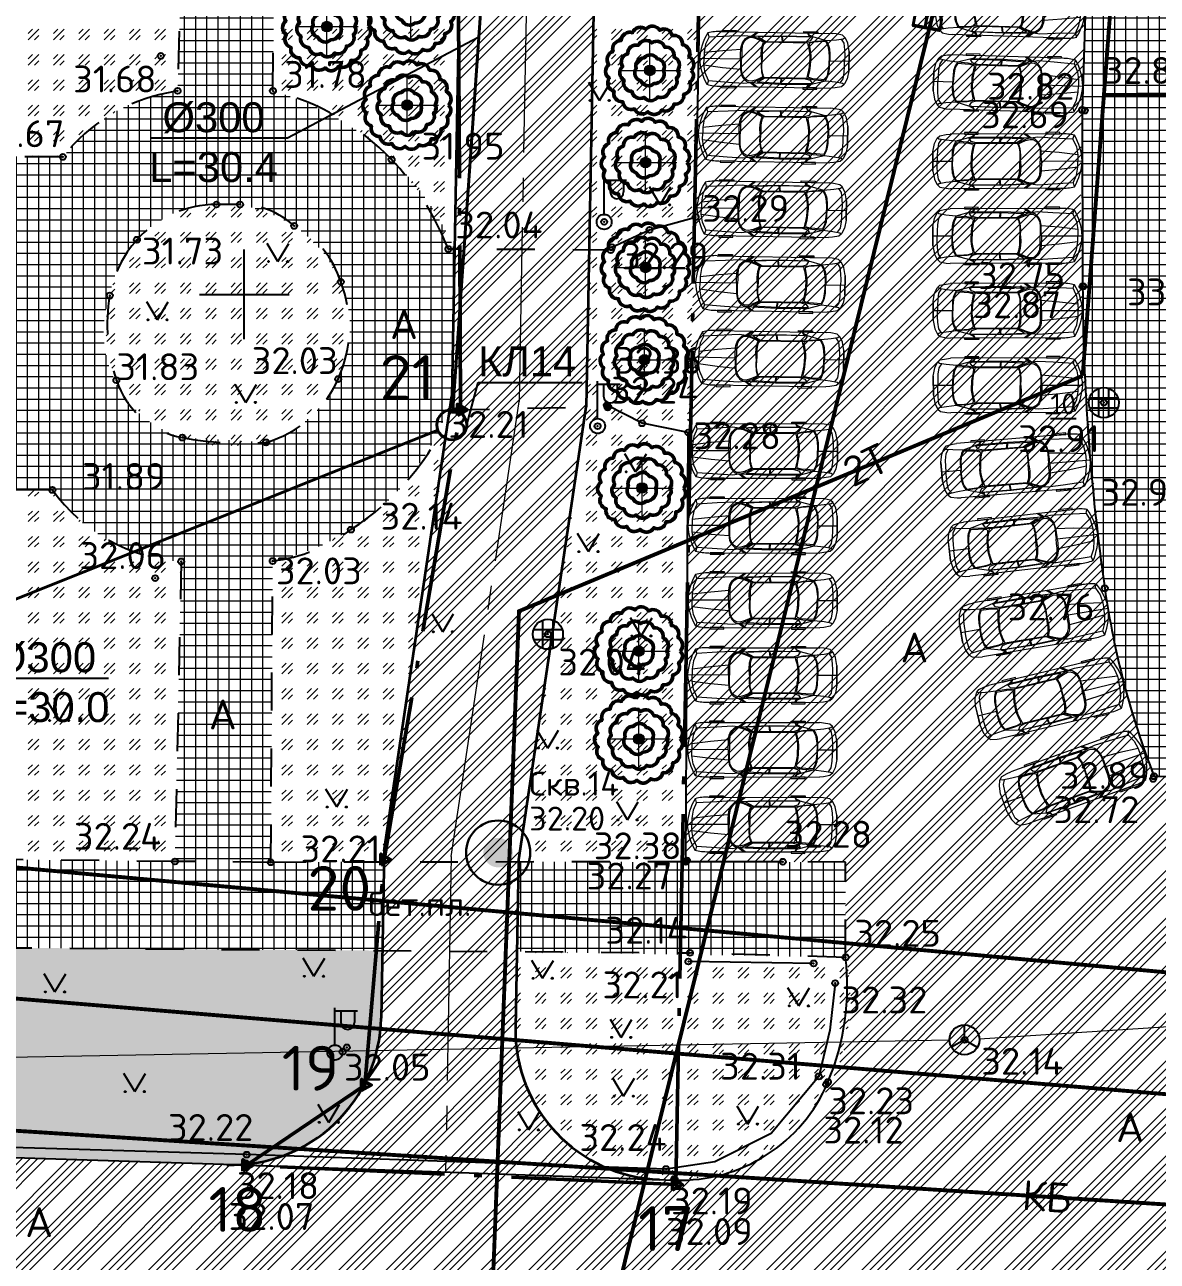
# Model space of a CAD drawing. Extents: x 8328 to 1441992, y -7354 to 642460.
# Drawn here: x 1441842.65 to 1441880.55, y 642167.65 to 642209.02 of the extents above; entities that cross this region are included whole.
import ezdxf
from ezdxf import colors
from ezdxf.entities.mleader import LeaderData, LeaderLine
from ezdxf.math import Vec2, Vec3

# ---------------------------------------------------------------- set-up
doc = ezdxf.new("R2010")
doc.units = 0
doc.header["$MEASUREMENT"] = 0
doc.header["$PDMODE"] = 32
doc.header["$PDSIZE"] = 0.2
for name, pattern in [('1220', [10, 8, -2]), ('ACAD_ISO10W100_LPSP', [15.5, 11, -2, 0.5, -2]), ('APC_STRECKAD', [5.08, 2.54, -2.54]), ('CENTER', [20, 15, -1.7, 1.6, -1.7]), ('CONTI', [0])]:
    doc.linetypes.add(name, pattern=pattern)
for name, color, linetype, lineweight in [('01-границы участка', 220, 'Continuous', 50), ('01-точки гр.уч', 220, 'Continuous', 50), ('02-Проезд', 5, 'Continuous', 35), ('10-Газон', 80, 'Continuous', 35), ('11-Штрих-тротуар', 40, 'Continuous', 15), ('15-Машина', 6, 'Continuous', 9), ('19-канальяК2', 54, 'Continuous', 40), ('19-скважины', 7, 'Continuous', 30)]:
    doc.layers.add(name, color=color, linetype=linetype, lineweight=lineweight)
for name, color, linetype in [('PI_OTD', 172, 'CONTI'), ('PI_STDEFAULT', 6, 'CONTI'), ('Колодцы', 7, 'Continuous'), ('Сетка', 7, 'Continuous')]:
    doc.layers.add(name, color=color, linetype=linetype)
doc.styles.add('2_0-Ариел', font='arial.ttf', dxfattribs={"height": 2})
doc.styles.get("Standard").update_dxf_attribs({"font": 'txt.shx'})
doc.linetypes.add('Забмет', pattern='A,2.5,[133,ltypeshp.shx,S=0.25,R=0,X=0,Y=0],0.125,[133,ltypeshp.shx,S=0.125,R=0,X=0,Y=0]', length=2.625)
doc.linetypes.add('Каналья-К2', pattern='A,20,-4,["К2",Standard,S=2,R=0,X=-2,Y=-1],-2.3', length=26.3)
doc.linetypes.add('Связь', pattern='A,4,-1,2,[133,ltypeshp.shx,S=0.125,R=0,X=-0.125,Y=0],2,-1', length=10)
pattern_1 = [(45, (0, 0), (0.84852813742, -1e-16), [0.5, -0.7]), (45, (0.21213, 0), (0.84852813742, -1e-16), [0.2, -1]), (45, (0, 0.21213), (0.84852813742, -1e-16), [0.2, -1])]
pattern_2 = [(90, (0, 0), (-0.375, 1e-16), []), (180, (0, 0), (-1e-16, -0.375), [])]

# ---------------------------------------------------------------- blocks, each defined once
blk = doc.blocks.new('007-Маш')
at = {"layer": '15-Машина', "color": 0, "lineweight": 20}
for p, q in [((0, -2.731), (0, 0)), ((-1.459, -0.615), (-1.726, -0.545)), ((1.459, -0.615), (1.726, -0.545)), ((-1.825, -1.415), (-1.825, -8.839)), ((1.825, -1.415), (1.825, -8.839)), ((-1.544, -3.362), (-1.617, -5.458)), ((-1.573, -5.491), (-1.508, -3.895)), ((-1.508, -3.895), (-1.22, -4.421)), ((1.508, -3.895), (1.22, -4.421)), ((1.573, -5.491), (1.508, -3.895)), ((1.544, -3.362), (1.617, -5.458)), ((-1.22, -4.421), (-1.233, -7.09)), ((-1.182, -4.325), (-1.182, -7.192)), ((1.182, -4.325), (1.182, -7.192)), ((1.22, -4.421), (1.233, -7.09)), ((-1.617, -5.458), (-1.592, -7.52)), ((-1.564, -7.398), (-1.573, -5.491)), ((-1.573, -5.491), (-1.226, -5.55)), ((-1.571, -5.448), (-1.225, -5.497)), ((1.571, -5.448), (1.225, -5.497)), ((1.573, -5.491), (1.226, -5.55)), ((1.564, -7.398), (1.573, -5.491)), ((1.617, -5.458), (1.592, -7.52)), ((-1.536, -7.56), (-1.564, -7.398)), ((-1.33, -7.427), (-1.536, -7.56)), ((-1.233, -7.09), (-1.33, -7.427)), ((-1.182, -7.192), (-1.288, -7.713)), ((1.182, -7.192), (1.288, -7.713)), ((1.233, -7.09), (1.33, -7.427)), ((1.33, -7.427), (1.536, -7.56)), ((1.536, -7.56), (1.564, -7.398)), ((-1.592, -7.52), (-1.343, -8.444)), ((-1.288, -7.713), (-1.343, -8.444)), ((1.288, -7.713), (1.343, -8.444)), ((1.592, -7.52), (1.343, -8.444)), ((0, -8.706), (0, -9.996)), ((-0.642, -9.996), (0.613, -9.996)), ((0.642, -9.996), (-0.613, -9.996))]:
    blk.add_line(p, q, dxfattribs=at)
for points in [[(-1.459, -0.615), (-1.541, -1.968), (-1.598, -2.997), (-1.546, -3.414)], [(-1.459, -0.615), (-0.953, -0.388), (-0.416, -0.299), (0, -0.299)], [(-0.416, -0.299), (-0.568, -1.544), (-0.676, -2.753)], [(1.459, -0.615), (0.953, -0.388), (0.416, -0.299), (0, -0.299)], [(0.416, -0.299), (0.568, -1.544), (0.676, -2.753)], [(1.459, -0.615), (1.541, -1.968), (1.598, -2.997), (1.546, -3.414)], [(0, -4.136), (-0.407, -4.117), (-0.821, -4.148), (-1.108, -4.232), (-1.164, -4.26), (-1.255, -4.073), (-1.375, -3.782), (-1.458, -3.488), (-1.442, -3.297), (-1.331, -3.098), (-1.164, -2.95), (-0.921, -2.843), (-0.63, -2.811), (-0.304, -2.811), (0, -2.811)], [(0, -4.136), (0.407, -4.117), (0.821, -4.148), (1.108, -4.232), (1.164, -4.26), (1.255, -4.073), (1.375, -3.782), (1.458, -3.488), (1.442, -3.297), (1.331, -3.098), (1.164, -2.95), (0.921, -2.843), (0.63, -2.811), (0.304, -2.811), (0, -2.811)], [(-1.546, -3.414), (-1.825, -3.789)], [(-1.55, -3.531), (-1.825, -3.895)], [(1.546, -3.414), (1.825, -3.789)], [(1.55, -3.531), (1.825, -3.895)], [(-1.825, -7.191), (-1.684, -7.257), (-1.593, -7.416)], [(-1.592, -7.52), (-1.699, -7.292), (-1.825, -7.245)], [(-1.275, -8.417), (-1.245, -7.919), (-1.224, -7.605), (-1.151, -7.339), (-1.056, -7.305), (-0.666, -7.382), (-0.335, -7.434), (0, -7.434)], [(1.275, -8.417), (1.245, -7.919), (1.224, -7.605), (1.151, -7.339), (1.056, -7.305), (0.666, -7.382), (0.335, -7.434), (0, -7.434)], [(1.592, -7.52), (1.699, -7.292), (1.825, -7.245)], [(1.825, -7.191), (1.684, -7.257), (1.593, -7.416)], [(-0.642, -9.996), (-1.192, -9.891), (-1.52, -9.729), (-1.57, -9.695), (-1.721, -9.529), (-1.799, -9.108), (-1.825, -8.839)], [(-1.343, -8.444), (-1.413, -9.127), (-1.491, -9.582), (-1.559, -9.68)], [(-1.275, -8.417), (-0.983, -8.575), (-0.614, -8.644), (-0.24, -8.674), (0, -8.674)], [(1.275, -8.417), (0.983, -8.575), (0.614, -8.644), (0.24, -8.674), (0, -8.674)], [(0.642, -9.996), (1.192, -9.891), (1.52, -9.729), (1.57, -9.695), (1.721, -9.529), (1.799, -9.108), (1.825, -8.839)], [(1.343, -8.444), (1.413, -9.127), (1.491, -9.582), (1.559, -9.68)], [(-1.467, -9.442), (-1.192, -9.623), (-0.759, -9.684), (-0.365, -9.706), (0, -9.706)], [(1.467, -9.442), (1.192, -9.623), (0.759, -9.684), (0.365, -9.706), (0, -9.706)]]:
    blk.add_lwpolyline(points, dxfattribs=at)
for points in [[(-1.825, -1.5), (-1.923, -1.5), (-1.923, -2.429), (-1.825, -2.429)], [(1.825, -1.5), (1.923, -1.5), (1.923, -2.429), (1.825, -2.429)], [(-1.825, -6.947), (-1.923, -6.947), (-1.923, -7.876), (-1.825, -7.876)], [(1.825, -6.947), (1.923, -6.947), (1.923, -7.876), (1.825, -7.876)]]:
    blk.add_lwpolyline(points, close=True, dxfattribs=at)
for centre, radius, start, end in [((1.25, -1.323), 3.076, 164.83456, 181.71178), ((0.205, -3.785), 3.79, 93.09357, 120.4935), ((-0.205, -3.785), 3.79, 59.5065, 86.90643), ((-1.25, -1.323), 3.076, 358.28822, 15.16544)]:
    blk.add_arc(centre, radius, start, end, dxfattribs=at)
for points, knots in [([(0, -2.731), (-0.189, -2.734), (-0.554, -2.738), (-1.095, -2.788), (-1.412, -3.052), (-1.6, -3.399), (-1.453, -3.764), (-1.326, -4.1), (-1.22, -4.265), (-1.182, -4.325)], [0, 0, 0, 0, 0.570178, 1.099786, 1.585321, 1.734886, 2.255537, 2.628442, 2.839692, 2.839692, 2.839692, 2.839692]), ([(0, -2.731), (0.189, -2.734), (0.554, -2.738), (1.095, -2.788), (1.412, -3.052), (1.6, -3.399), (1.453, -3.764), (1.326, -4.1), (1.22, -4.265), (1.182, -4.325)], [0, 0, 0, 0, 0.570178, 1.099786, 1.585321, 1.734886, 2.255537, 2.628442, 2.839692, 2.839692, 2.839692, 2.839692]), ([(-1.182, -4.325), (-1.081, -4.284), (-0.808, -4.174), (-0.399, -4.182), (-0.108, -4.181), (0, -4.181)], [0, 0, 0, 0, 0.325109, 0.876749, 1.201331, 1.201331, 1.201331, 1.201331]), ([(1.182, -4.325), (1.081, -4.284), (0.808, -4.174), (0.399, -4.182), (0.108, -4.181), (0, -4.181)], [0, 0, 0, 0, 0.325109, 0.876749, 1.201331, 1.201331, 1.201331, 1.201331]), ([(-1.182, -7.192), (-1.003, -7.242), (-0.688, -7.331), (-0.288, -7.378), (-0.074, -7.375), (0, -7.374)], [0, 0, 0, 0, 0.55923, 0.980066, 1.201437, 1.201437, 1.201437, 1.201437]), ([(1.182, -7.192), (1.003, -7.242), (0.688, -7.331), (0.288, -7.378), (0.074, -7.375), (0, -7.374)], [0, 0, 0, 0, 0.55923, 0.980066, 1.201437, 1.201437, 1.201437, 1.201437]), ([(-1.343, -8.444), (-1.197, -8.524), (-0.911, -8.679), (-0.44, -8.711), (-0.141, -8.707), (0, -8.706)], [0, 0, 0, 0, 0.491401, 0.965617, 1.39042, 1.39042, 1.39042, 1.39042]), ([(1.343, -8.444), (1.197, -8.524), (0.911, -8.679), (0.44, -8.711), (0.141, -8.707), (0, -8.706)], [0, 0, 0, 0, 0.491401, 0.965617, 1.39042, 1.39042, 1.39042, 1.39042])]:
    blk.add_open_spline(points, degree=3, knots=knots, dxfattribs=at)
blk = doc.blocks.new('007-Дерево')
at = {"layer": '10-Газон'}
blk.add_hatch(color=256, dxfattribs=at).paths.add_polyline_path([(0.384, 0, 1), (-0.384, 0, 1)])
at = {"layer": '10-Газон', "color": 3, "lineweight": 5, "ltscale": 2}
for p, q in [((0, -2.269), (0, 2.269)), ((-2.269, 0), (2.269, 0))]:
    blk.add_line(p, q, dxfattribs=at)
at = {"layer": '10-Газон', "color": 104, "lineweight": 50, "ltscale": 2}
for points in [[(3, 0, 0.520567), (2.835, 0.982, 0.520567), (2.358, 1.855, 0.520567), (1.621, 2.524, 0.520567), (0.706, 2.916, 0.520567), (-0.287, 2.986, 0.520567), (-1.248, 2.728, 0.520567), (-2.072, 2.169, 0.520567), (-2.668, 1.372, 0.520567), (-2.97, 0.423, 0.520567), (-2.945, -0.572, 0.520567), (-2.596, -1.504, 0.520567), (-1.961, -2.27, 0.520567), (-1.11, -2.787, 0.520567), (-0.137, -2.997, 0.520567), (0.851, -2.877, 0.520567), (1.745, -2.44, 0.520567), (2.448, -1.735, 0.520567), (2.881, -0.838, 0.520567)], [(2, 0, 0.520567), (1.755, 0.959, 0.520567), (1.081, 1.683, 0.520567), (0.141, 1.995, 0.520567), (-0.832, 1.819, 0.520567), (-1.602, 1.197, 0.520567), (-1.98, 0.282, 0.520567), (-1.873, -0.702, 0.520567), (-1.307, -1.514, 0.520567), (-0.422, -1.955, 0.520567), (0.567, -1.918, 0.520567), (1.417, -1.411, 0.520567), (1.92, -0.559, 0.520567)], [(1, 0, 0.520567), (0.54, 0.841, 0.520567), (-0.416, 0.909, 0.520567), (-0.99, 0.141, 0.520567), (-0.654, -0.757, 0.520567), (0.284, -0.959, 0.520567)]]:
    blk.add_lwpolyline(points, format="xyb", close=True, dxfattribs=at)
at = {"layer": '10-Газон', "color": 104, "lineweight": 9, "ltscale": 2}
blk.add_circle((0, 0), 0.384, dxfattribs=at)
blk = doc.blocks.new('_None')
blk = doc.blocks.new('A$C18BB02A3')
for q in [(-0.36, 0.6), (0.36, 0.6)]:
    blk.add_line((0, 0), q)
for centre, major_axis, start_param, end_param in [((-0.319, -0.001), (-0.0136, 0.0136), 3.926991, 10.210176), ((-0.315, -0.002), (-0.0109, 0.0109), 3.926991, 10.210176), ((-0.311, -0.002), (-0.00774, 0.00774), 3.926991, 10.210176), ((-0.306, -0.002), (0.00448, 0.00448), 5.497787, 11.780972), ((0.322, -0.001), (-0.0153, 0.0153), 3.926991, 10.210176), ((0.317, -0.001), (-0.0117, 0.0117), 3.926991, 10.210176), ((0.311, -0.001), (-0.00797, 0.00797), 3.926991, 10.210176), ((0.306, -0.001), (0.00424, 0.00424), 5.497787, 11.780972)]:
    blk.add_ellipse(centre, major_axis=major_axis, ratio=1, start_param=start_param, end_param=end_param)
blk = doc.blocks.new('BL_33')
at = {"color": 0}
for p, q in [((0, 0.25), (0, 1.5)), ((0, 1.4), (0.75, 1.4)), ((0.2, 1.4), (0.2, 1)), ((0.65, 1.4), (0.65, 1))]:
    blk.add_line(p, q, dxfattribs=at)
for radius in [0.25, 0]:
    blk.add_circle((0, 0), radius, dxfattribs=at)
blk.add_arc((0.425, 1), 0.225, 180, 0, dxfattribs=at)
blk = doc.blocks.new('A$C6717580C')
at = {"color": 7}
for p, q in [((-0.176468, 0.470926), (-0.176468, -0.469073)), ((0.16353, 0.480926), (0.16353, -0.479074)), ((-0.480926, 0.16353), (0.479074, 0.16353)), ((-0.470926, -0.176468), (0.469073, -0.176468))]:
    blk.add_line(p, q, dxfattribs=at)
blk.add_circle((0, 0), 0.503532, dxfattribs=at)
blk = doc.blocks.new('BL_333')
at = {"color": 0}
for p, q in [((0, -1.5), (0, 1.5)), ((-1.5, 0), (1.5, 0))]:
    blk.add_line(p, q, dxfattribs=at)
blk = doc.blocks.new('HAS_1')
for q in [(0, 0.5), (-0.429999, -0.25), (0.429999, -0.25)]:
    blk.add_line((0, 0), q)
blk.add_circle((0, 0), 0.5)
blk = doc.blocks.new('T8')
blk.add_lwpolyline([(0.43, -0.75), (0.43, 0.75), (-0.87, 0)], close=True)
blk.add_circle((0, 0), 0.0341)

msp = doc.modelspace()

# ---------------------------------------------------------------- hatches: boundary and pattern name
at = {"layer": '10-Газон', "linetype": 'Continuous', "lineweight": 15}
h = msp.add_hatch(dxfattribs=at)
h.set_pattern_fill('GOST_GLASS', color=256, scale=0.1, style=0)
h.set_pattern_definition(pattern_1)
edge = h.paths.add_edge_path()
edge.add_line((1441865.49, 642221.54), (1441851.075, 642221.507))
edge.add_line((1441851.075, 642221.507), (1441850.96, 642206.81))
edge.add_arc((1441848.842, 642198.557), 8.52, 20.337, 75.603, ccw=False)
edge.add_line((1441856.831, 642201.518), (1441857.038, 642201.518))
edge.add_line((1441857.038, 642201.518), (1441857.23, 642212.29))
edge.add_arc((1441866.729, 642212.121), 9.5, 97.4913, 178.982, ccw=False)
h = msp.add_hatch(dxfattribs=at)
h.set_pattern_fill('GOST_GLASS', color=256, scale=0.1, style=0)
h.set_pattern_definition(pattern_1)
edge = h.paths.add_edge_path()
edge.add_line((1441812.79, 642206.84), (1441812.74, 642204.88))
edge.add_line((1441812.74, 642204.88), (1441825.47, 642204.62))
edge.add_line((1441825.47, 642204.62), (1441843.93, 642204.6))
edge.add_arc((1441848.603, 642200.921), 5.947, 98.0524, 141.7903, ccw=False)
edge.add_line((1441847.77, 642206.81), (1441848.19, 642221.5))
edge.add_line((1441848.19, 642221.5), (1441834.34, 642221.51))
edge.add_line((1441834.34, 642221.51), (1441812.79, 642206.84))
h = msp.add_hatch(dxfattribs=at)
h.set_pattern_fill('GOST_GLASS', color=256, scale=0.1, style=0)
h.set_pattern_definition(pattern_1)
edge = h.paths.add_edge_path()
edge.add_arc((1441866.677, 642212.161), 4.948, 105.6252, 179.431)
edge.add_line((1441861.729, 642212.21), (1441861.444, 642196.235))
edge.add_line((1441861.444, 642196.235), (1441859.172, 642181.012))
edge.add_line((1441859.172, 642181.012), (1441864.77, 642181.011))
edge.add_line((1441864.77, 642181.011), (1441864.85, 642195.38))
edge.add_line((1441864.85, 642195.38), (1441865.1, 642202.59))
edge.add_line((1441865.1, 642202.59), (1441865.389, 642216.644))
edge.add_line((1441865.389, 642216.644), (1441865.344, 642216.926))
h = msp.add_hatch(dxfattribs=at)
h.set_pattern_fill('GOST_GLASS', color=256, scale=0.1, style=0)
h.set_pattern_definition(pattern_1)
edge = h.paths.add_edge_path()
edge.add_arc((1441850.116, 642198.875), 4.74, 141.4373, 207.4828)
edge.add_arc((1441849.585, 642199.588), 4.68, 218.2839, 284.1657)
edge.add_arc((1441849.472, 642198.894), 4.045, 288.114, 417.0909)
edge.add_arc((1441849.319, 642198.869), 4.151, 55.5037, 134.4922)
h = msp.add_hatch(dxfattribs=at)
h.set_pattern_fill('GOST_GLASS', color=256, scale=0.1, style=0)
h.set_pattern_definition(pattern_1)
edge = h.paths.add_edge_path()
edge.add_line((1441850.95, 642191.08), (1441850.89, 642181))
edge.add_line((1441850.89, 642181), (1441854.672, 642181.005))
edge.add_line((1441854.672, 642181.005), (1441854.678, 642181.386))
edge.add_line((1441854.678, 642181.386), (1441856.94, 642196.14))
edge.add_arc((1441849.077, 642199.373), 8.502, 282.7295, 337.6488, ccw=False)
h = msp.add_hatch(dxfattribs=at)
h.set_pattern_fill('GOST_GLASS', color=256, scale=0.1, style=0)
h.set_pattern_definition(pattern_1)
edge = h.paths.add_edge_path()
edge.add_line((1441825.07, 642193.58), (1441825.3, 642183.1))
edge.add_line((1441825.3, 642183.1), (1441828.22, 642181.21))
edge.add_line((1441828.22, 642181.21), (1441847.68, 642181.03))
edge.add_line((1441847.68, 642181.03), (1441847.89, 642191.07))
edge.add_arc((1441848.251, 642196.801), 5.743, 215.581, 266.4002, ccw=False)
edge.add_line((1441843.58, 642193.46), (1441825.07, 642193.58))
h = msp.add_hatch(dxfattribs=at)
h.set_pattern_fill('GOST_GLASS', color=256, scale=0.1, style=0)
h.set_pattern_definition(pattern_1)
edge = h.paths.add_edge_path()
edge.add_line((1441826.38, 642178.26), (1441806.604, 642169.704))
edge.add_line((1441806.604, 642169.704), (1441776.536, 642158.983))
edge.add_line((1441776.536, 642158.983), (1441760.34, 642158.14))
edge.add_line((1441760.34, 642158.14), (1441777.53, 642156.54))
edge.add_line((1441777.53, 642156.54), (1441785.39, 642158.54))
edge.add_line((1441785.39, 642158.54), (1441798.6, 642163.18))
edge.add_line((1441798.6, 642163.18), (1441809.55, 642168.16))
edge.add_line((1441809.55, 642168.16), (1441830.36, 642171.5))
edge.add_line((1441830.36, 642171.5), (1441849.819, 642170.886))
edge.add_arc((1441849.584, 642175.876), 4.995, 272.6974, 358.9993)
edge.add_line((1441854.578, 642175.789), (1441854.619, 642178.047))
edge.add_line((1441854.619, 642178.047), (1441826.38, 642178.26))
h = msp.add_hatch(dxfattribs=at)
h.set_pattern_fill('GOST_GLASS', color=256, scale=0.1, style=0)
h.set_pattern_definition(pattern_1)
edge = h.paths.add_edge_path()
edge.add_line((1441863.896, 642170.388), (1441864.4, 642170.37))
edge.add_arc((1441864.204, 642176.441), 6.074, 271.8451, 373.1219)
edge.add_line((1441870.12, 642177.82), (1441859.119, 642178.014))
edge.add_line((1441859.119, 642178.014), (1441859.074, 642175.474))
edge.add_arc((1441864.073, 642175.385), 5, 178.9778, 267.9702)
at = {"layer": '11-Штрих-тротуар', "linetype": 'Continuous', "lineweight": 15}
h = msp.add_hatch(dxfattribs=at)
h.set_pattern_fill('ANSI34', color=252, scale=1.5, angle=-6.5e-14, style=0)
edge = h.paths.add_edge_path()
edge.add_line((1441891.82, 642225.66), (1441892.867, 642225.434))
edge.add_arc((1441890.408, 642219.81), 6.138, 16.271, 66.3857, ccw=False)
edge.add_line((1441896.3, 642221.53), (1441897.37, 642216.93))
edge.add_line((1441897.37, 642216.93), (1441897.25, 642210.63))
edge.add_line((1441897.25, 642210.63), (1441901.23, 642210.583))
edge.add_line((1441901.23, 642210.583), (1441901.234, 642210.906))
edge.add_line((1441901.234, 642210.906), (1441910.541, 642210.804))
edge.add_line((1441910.541, 642210.804), (1441912.234, 642210.785))
edge.add_line((1441912.234, 642210.785), (1441912.562, 642216.283))
edge.add_line((1441912.562, 642216.283), (1441907.416, 642217.923))
edge.add_arc((1441910.052, 642226.195), 8.682, 218.0975, 252.3214, ccw=False)
edge.add_line((1441903.22, 642220.838), (1441902.014, 642222.456))
edge.add_line((1441902.014, 642222.456), (1441900.371, 642224.965))
edge.add_line((1441900.371, 642224.965), (1441898.612, 642227.998))
edge.add_line((1441898.612, 642227.998), (1441897.884, 642228.683))
edge.add_line((1441897.884, 642228.683), (1441896.65, 642229.513))
edge.add_line((1441896.65, 642229.513), (1441894.842, 642230.363))
edge.add_line((1441894.842, 642230.363), (1441892.914, 642230.885))
edge.add_arc((1441889.906, 642209.508), 21.587, 81.9919, 97.914)
edge.add_line((1441886.934, 642230.89), (1441884.967, 642230.534))
edge.add_line((1441884.967, 642230.534), (1441880.658, 642229.352))
edge.add_line((1441880.658, 642229.352), (1441878.932, 642228.342))
edge.add_line((1441878.932, 642228.342), (1441878.78, 642228.601))
edge.add_line((1441878.78, 642228.601), (1441871.91, 642224.58))
edge.add_line((1441871.91, 642224.58), (1441871.89, 642221.24))
edge.add_line((1441871.89, 642221.24), (1441865.49, 642221.54))
edge.add_line((1441865.49, 642221.54), (1441865.395, 642216.94))
edge.add_line((1441865.395, 642216.94), (1441865.389, 642216.644))
edge.add_line((1441865.389, 642216.644), (1441865.1, 642202.59))
edge.add_line((1441865.1, 642202.59), (1441864.85, 642195.38))
edge.add_line((1441864.85, 642195.38), (1441864.77, 642181.02))
edge.add_line((1441864.77, 642181.02), (1441870.12, 642181.01))
edge.add_line((1441870.12, 642181.01), (1441870.12, 642177.82))
edge.add_arc((1441864.275, 642176.387), 6.018, -88.8104, 13.7774, ccw=False)
edge.add_line((1441864.4, 642170.37), (1441850.01, 642170.88))
edge.add_line((1441850.01, 642170.88), (1441830.36, 642171.5))
edge.add_line((1441830.36, 642171.5), (1441809.55, 642168.16))
edge.add_line((1441809.55, 642168.16), (1441798.6, 642163.18))
edge.add_line((1441798.6, 642163.18), (1441785.39, 642158.54))
edge.add_line((1441785.39, 642158.54), (1441777.53, 642156.54))
edge.add_line((1441777.53, 642156.54), (1441776.27, 642156.69))
edge.add_line((1441776.27, 642156.69), (1441760.34, 642158.14))
edge.add_line((1441760.34, 642158.14), (1441752.79, 642159.45))
edge.add_arc((1441755.019, 642167.894), 8.733, 200.8876, 255.2128, ccw=False)
edge.add_line((1441746.86, 642164.78), (1441745.97, 642170.99))
edge.add_line((1441745.97, 642170.99), (1441746.94, 642143.3))
edge.add_line((1441746.94, 642143.3), (1441747.47, 642146.84))
edge.add_arc((1441751.451, 642144.905), 4.426, 94.0254, 154.0723, ccw=False)
edge.add_line((1441751.14, 642149.32), (1441755.21, 642149.39))
edge.add_line((1441755.21, 642149.39), (1441759.9, 642149.02))
edge.add_line((1441759.9, 642149.02), (1441787.84, 642145.85))
edge.add_line((1441787.84, 642145.85), (1441795.48, 642151.64))
edge.add_line((1441795.48, 642151.64), (1441798.33, 642157))
edge.add_line((1441798.33, 642157), (1441812.23, 642163.02))
edge.add_line((1441812.23, 642163.02), (1441829.35, 642166.01))
edge.add_line((1441829.35, 642166.01), (1441839.21, 642165.88))
edge.add_line((1441839.21, 642165.88), (1441859.68, 642165.03))
edge.add_line((1441859.68, 642165.03), (1441872.88, 642164.39))
edge.add_arc((1441871.633, 642161.403), 3.237, -0.2217, 67.337, ccw=False)
edge.add_line((1441874.87, 642161.39), (1441874.73, 642159.32))
edge.add_line((1441874.73, 642159.32), (1441896.836, 642179.112))
edge.add_line((1441896.836, 642179.112), (1441894.039, 642183.614))
edge.add_line((1441894.039, 642183.614), (1441880.44, 642183.88))
edge.add_arc((1441904.522, 642193.559), 25.954, 187.502, 201.8954, ccw=False)
edge.add_arc((1441986.85, 642203.321), 108.858, 178.50025, 186.93876, ccw=False)
edge.add_line((1441878.03, 642206.17), (1441878.34, 642215.71))
edge.add_line((1441878.34, 642215.71), (1441881.65, 642215.65))
edge.add_line((1441881.65, 642215.65), (1441887.26, 642215.57))
edge.add_line((1441887.26, 642215.57), (1441891.44, 642215.377))
edge.add_arc((1441891.266, 642212.425), 2.957, 47.1086, 86.6256, ccw=False)
edge.add_line((1441893.279, 642214.591), (1441895.34, 642218.566))
edge.add_arc((1441891.797, 642212.208), 7.279, 60.8729, 86.9749)
edge.add_line((1441892.181, 642219.476), (1441887.25, 642219.56))
edge.add_line((1441887.25, 642219.56), (1441884.11, 642219.6))
edge.add_arc((1441885.562, 642222.84), 3.551, 197.2056, 245.8663, ccw=False)
edge.add_arc((1441883.615, 642222.237), 1.512, 114.811, 197.2056, ccw=False)
edge.add_line((1441882.98, 642223.61), (1441885.83, 642224.96))
edge.add_arc((1441890.055, 642214.786), 11.016, 80.7795, 112.5513, ccw=False)
h = msp.add_hatch(dxfattribs=at)
h.set_pattern_fill('ANSI37', color=31, scale=3, angle=45, style=0)
h.set_pattern_definition(pattern_2)
edge = h.paths.add_edge_path()
edge.add_line((1441849.07, 642203.01), (1441847.77, 642206.81))
edge.add_arc((1441848.607, 642200.915), 5.954, 98.08, 141.7626)
edge.add_line((1441843.93, 642204.6), (1441812.734, 642204.88))
edge.add_line((1441812.734, 642204.88), (1441812.79, 642206.84))
edge.add_line((1441812.79, 642206.84), (1441834.34, 642221.51))
edge.add_line((1441834.34, 642221.51), (1441848.19, 642221.5))
edge.add_line((1441848.19, 642221.5), (1441851.075, 642221.507))
edge.add_line((1441851.075, 642221.507), (1441862.021, 642221.54))
edge.add_line((1441862.021, 642221.54), (1441864.498, 642224.58))
edge.add_line((1441864.498, 642224.58), (1441851.41, 642224.53))
edge.add_line((1441851.41, 642224.53), (1441848.83, 642224.54))
edge.add_line((1441848.83, 642224.54), (1441838.01, 642224.51))
edge.add_line((1441838.01, 642224.51), (1441830.965, 642224.522))
edge.add_line((1441830.965, 642224.522), (1441829.67, 642221.56))
edge.add_line((1441829.67, 642221.56), (1441804.34, 642204.89))
edge.add_line((1441804.34, 642204.89), (1441802.075, 642204.949))
edge.add_line((1441802.075, 642204.949), (1441801.719, 642202.022))
edge.add_line((1441801.719, 642202.022), (1441804.14, 642201.94))
edge.add_line((1441804.14, 642201.94), (1441841.9, 642201.51))
edge.add_arc((1441855.497, 642198.521), 13.921, 167.6029, 188.2653)
edge.add_line((1441841.72, 642196.52), (1441801.516, 642196.76))
edge.add_line((1441801.516, 642196.76), (1441801.703, 642193.786))
edge.add_line((1441801.703, 642193.786), (1441803.86, 642193.81))
edge.add_line((1441803.86, 642193.81), (1441823.85, 642180.47))
edge.add_line((1441823.85, 642180.47), (1441825.71, 642181.26))
edge.add_line((1441825.71, 642181.26), (1441828.157, 642181.251))
edge.add_line((1441828.157, 642181.251), (1441812.04, 642192))
edge.add_line((1441812.04, 642192), (1441812.04, 642193.61))
edge.add_line((1441812.04, 642193.61), (1441843.58, 642193.46))
edge.add_arc((1441848.251, 642196.801), 5.743, 215.581, 266.4002)
edge.add_line((1441847.89, 642191.07), (1441847.93, 642195.21))
edge.add_arc((1441848.979, 642198.743), 3.686, 160.7277, 253.459, ccw=False)
edge.add_arc((1441849.088, 642199.374), 3.636, 90.2858, 170.7315, ccw=False)
h = msp.add_hatch(dxfattribs=at)
h.set_pattern_fill('ANSI34', color=41, scale=1.5, angle=-6.5e-14, style=0)
edge = h.paths.add_edge_path()
edge.add_line((1441849.417, 642170.88), (1441863.896, 642170.388))
edge.add_arc((1441864.073, 642175.385), 5, 178.9778, 267.9702, ccw=False)
edge.add_line((1441859.074, 642175.474), (1441859.172, 642181.012))
edge.add_line((1441859.172, 642181.012), (1441861.444, 642196.235))
edge.add_line((1441861.444, 642196.235), (1441861.729, 642212.21))
edge.add_arc((1441866.729, 642212.121), 5, 105.4652, 178.982, ccw=False)
edge.add_line((1441865.395, 642216.94), (1441865.49, 642221.54))
edge.add_arc((1441866.729, 642212.121), 9.5, 97.4913, 178.982)
edge.add_line((1441857.23, 642212.29), (1441856.95, 642196.609))
edge.add_line((1441856.95, 642196.609), (1441854.678, 642181.386))
edge.add_line((1441854.678, 642181.386), (1441854.578, 642175.789))
edge.add_arc((1441849.579, 642175.878), 5, 268.1376, 358.9778, ccw=False)
h = msp.add_hatch(dxfattribs=at)
h.set_pattern_fill('ANSI37', color=31, scale=3, angle=45, style=0)
h.set_pattern_definition(pattern_2)
edge = h.paths.add_edge_path()
edge.add_line((1441825.71, 642181.26), (1441805.528, 642172.57))
edge.add_line((1441805.528, 642172.57), (1441806.604, 642169.704))
edge.add_line((1441806.604, 642169.704), (1441826.38, 642178.26))
edge.add_line((1441826.38, 642178.26), (1441854.619, 642178.047))
edge.add_line((1441854.619, 642178.047), (1441854.672, 642181.025))
edge.add_line((1441854.672, 642181.025), (1441850.89, 642181))
edge.add_line((1441850.89, 642181), (1441850.95, 642191.08))
edge.add_arc((1441849.344, 642198.844), 7.928, 281.6887, 343.6257)
edge.add_line((1441856.95, 642196.609), (1441857.038, 642201.518))
edge.add_arc((1441848.371, 642197.699), 9.471, 23.7795, 74.1333)
edge.add_line((1441850.96, 642206.81), (1441851.075, 642221.507))
edge.add_line((1441851.075, 642221.507), (1441848.19, 642221.5))
edge.add_line((1441848.19, 642221.5), (1441847.77, 642206.81))
edge.add_line((1441847.77, 642206.81), (1441849.07, 642203.01))
edge.add_arc((1441849.279, 642198.709), 4.306, 23.4081, 92.7794, ccw=False)
edge.add_arc((1441849.52, 642198.88), 4.017, -72.4732, 22.5446, ccw=False)
edge.add_line((1441850.73, 642195.05), (1441847.93, 642195.21))
edge.add_line((1441847.93, 642195.21), (1441847.89, 642191.07))
edge.add_line((1441847.89, 642191.07), (1441847.68, 642181.03))
edge.add_line((1441847.68, 642181.03), (1441828.395, 642181.25))
edge.add_line((1441828.395, 642181.25), (1441825.71, 642181.26))
h = msp.add_hatch(dxfattribs=at)
h.set_pattern_fill('ANSI37', color=31, scale=3, angle=45, style=0)
h.set_pattern_definition(pattern_2)
edge = h.paths.add_edge_path()
edge.add_line((1441882.215, 642187.393), (1441881.62, 642191.14))
edge.add_line((1441881.62, 642191.14), (1441881.34, 642195.75))
edge.add_line((1441881.34, 642195.75), (1441882.18, 642196.35))
edge.add_line((1441882.18, 642196.35), (1441882.21, 642200.71))
edge.add_line((1441882.21, 642200.71), (1441881.27, 642201.42))
edge.add_line((1441881.27, 642201.42), (1441881.65, 642215.65))
edge.add_line((1441881.65, 642215.65), (1441878.34, 642215.71))
edge.add_line((1441878.34, 642215.71), (1441878.03, 642206.17))
edge.add_line((1441878.03, 642206.17), (1441878.05, 642200.27))
edge.add_arc((1441950.707, 642200.516), 72.657, 180.1942, 188.18666)
edge.add_arc((1441907.167, 642194.252), 28.669, 188.1867, 201.2108)
edge.add_line((1441880.44, 642183.88), (1441883.52, 642183.83))
edge.add_line((1441883.52, 642183.83), (1441882.215, 642187.393))
h = msp.add_hatch(dxfattribs=at)
h.set_pattern_fill('ANSI37', color=31, scale=3, angle=45, style=0)
h.set_pattern_definition(pattern_2)
h.paths.add_polyline_path([(1441870.12, 642181.01), (1441859.172, 642181.012), (1441859.119, 642178.014), (1441870.12, 642177.82)])
at = {"layer": '19-скважины', "extrusion": (0, 0, -1)}
msp.add_hatch(color=256, dxfattribs=at).paths.add_polyline_path([(-1441858.988, 642181.325, -1), (-1441858, 642181.325, -1)])

# ---------------------------------------------------------------- linework, layer by layer
at = {"color": 7, "linetype": '1220', "ltscale": 0.5, "const_width": 0.13}
for points, elevation in [([(1441881.047, 642236.886), (1441878.051, 642197.278)], 0.24), ([(1441881.844, 642206.69), (1441878.762, 642206.674)], 32.93), ([(1441878.051, 642197.278), (1441859.192, 642189.403), (1441857.969, 642157.944)], 0.24)]:
    msp.add_lwpolyline(points, dxfattribs=dict(at, elevation=elevation))
at = {"color": 92, "linetype": '1220', "ltscale": 0.5, "const_width": 0.13, "elevation": 1.33}
msp.add_lwpolyline([(1441877.292, 642226.61), (1441860.298, 642157.772)], dxfattribs=at)
at = {"color": 7, "linetype": 'Continuous'}
for points, elevation in [([(1441862.3, 642201.58), (1441863.56, 642202.16), (1441865.1, 642202.59), (1441865.28, 642211.34), (1441865.49, 642221.54), (1441865.49, 642221.54)], 32.16), ([(1441868.02, 642181.02), (1441864.77, 642181.02), (1441864.85, 642195.38), (1441863.31, 642195.69), (1441862.13, 642196.29)], 31.14)]:
    msp.add_lwpolyline(points, dxfattribs=dict(at, elevation=elevation))
at = {"color": 7, "linetype": 'APC_STRECKAD', "ltscale": 0.5}
for points, elevation in [([(1441843.93, 642204.6), (1441825.47, 642204.62), (1441812.74, 642204.88), (1441812.79, 642206.84), (1441834.34, 642221.51)], 31.67), ([(1441850.96, 642206.81), (1441851.075, 642221.507)], 31.78), ([(1441856.94, 642196.14), (1441862.17, 642196.25)], 32.03), ([(1441843.58, 642193.46), (1441825.07, 642193.58), (1441812.04, 642193.61), (1441812.04, 642192), (1441825.3, 642183.1), (1441828.22, 642181.21)], 31.89), ([(1441847.89, 642191.07), (1441847.68, 642181.03)], 31.89), ([(1441870.12, 642177.82), (1441870.12, 642181.01), (1441868.02, 642181.02)], 31.14), ([(1441870.12, 642177.82), (1441864.91, 642177.97), (1441864.91, 642177.97)], 31.14)]:
    msp.add_lwpolyline(points, dxfattribs=dict(at, elevation=elevation))
for points in [[(1441848.19, 642221.5), (1441847.77, 642206.81)], [(1441850.89, 642181), (1441850.95, 642191.08)], [(1441864.77, 642181.02), (1441850.89, 642181), (1441847.68, 642181.03), (1441828.395, 642181.25), (1441825.71, 642181.26), (1441823.85, 642180.47), (1441823.85, 642180.47), (1441806.55, 642172.98), (1441805.528, 642172.57)], [(1441806.604, 642169.704), (1441807.53, 642170.16), (1441826.38, 642178.26), (1441864.91, 642177.97)]]:
    msp.add_lwpolyline(points, dxfattribs=at)
at = {"color": 7, "linetype": 'Continuous'}
for points, elevation in [([(1441887.26, 642215.57), (1441881.65, 642215.65), (1441878.34, 642215.71), (1441878.03, 642206.17), (1441878.05, 642200.27, 0.034888), (1441878.79, 642190.17, 0.05689), (1441880.44, 642183.88), (1441883.53, 642183.79), (1441889.61, 642183.69)], 32.66), ([(1441777.53, 642156.54), (1441785.39, 642158.54), (1441798.6, 642163.18), (1441809.55, 642168.16), (1441830.36, 642171.5), (1441850.01, 642170.88), (1441864.4, 642170.37, 0.311692), (1441869.53, 642173.65, 0.12925), (1441870.12, 642177.82, -1.123879)], 31.14)]:
    msp.add_lwpolyline(points, format="xyb", dxfattribs=dict(at, elevation=elevation))
at = {"color": 7, "linetype": 'APC_STRECKAD', "ltscale": 0.5}
for points, elevation in [([(1441847.77, 642206.81), (1441847.45, 642206.748, 0.180915), (1441843.93, 642204.6, 1.930704)], 31.68), ([(1441862.26, 642201.48), (1441856.83, 642201.52), (1441856.692, 642201.843, 0.089812), (1441854.93, 642204.51, 0.142344), (1441850.96, 642206.81, -1.872867)], 32.29), ([(1441850.95, 642191.08), (1441850.95, 642191.08, 0.128934), (1441853.57, 642192.13, 0.148876), (1441856.94, 642196.14, -29.742835)], 32.03), ([(1441843.58, 642193.46, 0.225448), (1441847.89, 642191.07, -1.446287)], 31.89)]:
    msp.add_lwpolyline(points, format="xyb", dxfattribs=dict(at, elevation=elevation))
at = {"color": 7, "linetype": 'APC_STRECKAD', "ltscale": 0.5, "elevation": 31.79}
msp.add_lwpolyline([(1441849.86, 642203.01), (1441849.07, 642203.01, 0.21185), (1441846.41, 642201.83, 0.142374), (1441845.5, 642199.96, 0.124451), (1441845.72, 642197.13, 0.271538), (1441847.93, 642195.21, 0.06405), (1441850.73, 642195.05, 0.224551), (1441853.14, 642197.17, 0.202384), (1441853.23, 642200.42, 0.200482), (1441851.67, 642202.29, 0.185579)], format="xyb", close=True, dxfattribs=at)
at = {"color": 32, "linetype": '1220', "lineweight": 9, "ltscale": 0.5, "const_width": 0.13}
for points, elevation in [([(1441922.275, 642173.544), (1441817.914, 642183.056)], -0.07), ([(1441884.959, 642169.289), (1441824.272, 642173.179)], 32.45)]:
    msp.add_lwpolyline(points, dxfattribs=dict(at, elevation=elevation))
msp.add_lwpolyline([(1441920.804, 642169.92), (1441820.27, 642178.279)], dxfattribs=at)
at = {"color": 7, "linetype": 'Забмет', "lineweight": 25, "elevation": 32.32, "flags": 128}
for points in [[(1441869.05, 642177.62), (1441864.86, 642177.68)], [(1441869.77, 642176.96), (1441869.586, 642175.386), (1441869.22, 642173.84), (1441867.629, 642171.929), (1441865.745, 642170.98), (1441864.11, 642170.74), (1441850.08, 642171.22), (1441829.9, 642171.83), (1441809.2, 642168.43), (1441798.12, 642163.46), (1441785.21, 642158.93), (1441778.15, 642157.06)]]:
    msp.add_lwpolyline(points, dxfattribs=at)
at = {"color": 7, "linetype": 'Связь', "lineweight": 13, "flags": 128}
for points, elevation in [([(1441874.598, 642175.093), (1441907.284, 642177.228)], 32.14), ([(1441819.755, 642174.071), (1441873.592, 642175.059)], 31.94)]:
    msp.add_lwpolyline(points, dxfattribs=dict(at, elevation=elevation))
at = {"layer": '01-границы участка', "linetype": 'ACAD_ISO10W100_LPSP', "ltscale": 0.5}
msp.add_lwpolyline([(1441957.34, 642350.94), (1441956.77, 642342.56), (1441948.61, 642275.8), (1441947.95, 642215.8), (1441912.63, 642216.21), (1441897.87, 642228.69), (1441888.89, 642230.98), (1441879.92, 642228.31), (1441872.57, 642227.07), (1441871.85, 642221.08), (1441865.43, 642221.36), (1441864.44, 642170.22), (1441850.06, 642170.86), (1441854.03, 642173.55), (1441854.68, 642181.09), (1441857.24, 642196.14), (1441857.13, 642215.54), (1441868.9, 642229.98), (1441883.85, 642238.81), (1441884.95, 642249.06), (1441893.1, 642379.74)], dxfattribs=at)
at = {"layer": '02-Проезд'}
for p, q in [((1441857.23, 642212.29), (1441856.95, 642196.609)), ((1441861.729, 642212.21), (1441861.444, 642196.235)), ((1441854.678, 642181.386), (1441856.95, 642196.609)), ((1441859.172, 642181.012), (1441861.444, 642196.235)), ((1441854.678, 642181.386), (1441854.578, 642175.789)), ((1441859.172, 642181.012), (1441859.074, 642175.474))]:
    msp.add_line(p, q, dxfattribs=at)
at = {"layer": '02-Проезд', "linetype": 'CENTER', "lineweight": 15, "ltscale": 0.5}
for p, q in [((1441859.48, 642212.25), (1441859.197, 642196.422)), ((1441856.925, 642181.199), (1441859.197, 642196.422)), ((1441856.925, 642181.199), (1441856.737, 642170.631))]:
    msp.add_line(p, q, dxfattribs=at)
at = {"layer": '02-Проезд', "lineweight": 15}
msp.add_line((1441849.417, 642170.88), (1441863.896, 642170.388), dxfattribs=at)
at = {"layer": '02-Проезд'}
for centre, start, end in [((1441849.579, 642175.878), 268.1376, 358.9778), ((1441864.073, 642175.385), 178.9778, 267.9702)]:
    msp.add_arc(centre, 5, start, end, dxfattribs=at)
at = {"layer": '19-канальяК2', "linetype": 'Каналья-К2', "ltscale": 0.5}
for p, q in [((1441856.976, 642196.139), (1441859.021, 642225.516)), ((1441826.92, 642183.64), (1441856.477, 642195.454))]:
    msp.add_line(p, q, dxfattribs=at)
at = {"layer": '19-канальяК2', "linetype": 'Continuous'}
msp.add_circle((1441856.942, 642195.64), 0.5, dxfattribs=at)
at = {"layer": '19-скважины', "extrusion": (0, 0, -1)}
msp.add_circle((-1441858.494, 642181.325), 1.074, dxfattribs=at)
at = {"layer": 'PI_STDEFAULT', "color": 7}
for p in [(1441847.21, 642207.98, 31.55), (1441847.77, 642206.81, 31.68), (1441850.96, 642206.81, 31.78), (1441878.03, 642206.17, 32.69), (1441878.12, 642206.15, 32.82), (1441843.93, 642204.6, 31.67), (1441854.93, 642204.51, 31.95), (1441849.07, 642203.01, 31.79), (1441849.86, 642203.01, 31.79), (1441862.042, 642202.428, 32.21), (1441865.1, 642202.59, 32.29), (1441851.67, 642202.29, 31.86), (1441863.56, 642202.16, 32.19), (1441846.41, 642201.83, 31.73), (1441856.83, 642201.52, 32.04), (1441862.26, 642201.48, 32.29), (1441862.3, 642201.58, 32.16), (1441853.23, 642200.42, 32.03), (1441845.5, 642199.96, 31.77), (1441878.05, 642200.27, 32.75), (1441878.08, 642200.27, 32.87), (1441845.72, 642197.13, 31.83), (1441853.14, 642197.17, 32.03), (1441862.13, 642196.29, 32.24), (1441862.16, 642196.22, 32.36), (1441862.17, 642196.25, 32.4), (1441878.76, 642196.38, 32.91), (1441856.94, 642196.14, 32.21), (1441861.823, 642195.595, 32.38), (1441863.31, 642195.69, 32.22), (1441864.85, 642195.38, 32.28), (1441847.93, 642195.21, 31.91), (1441850.73, 642195.05, 31.97), (1441843.58, 642193.46, 31.89), (1441853.57, 642192.13, 32.14), (1441847.89, 642191.07, 32.06), (1441850.95, 642191.08, 32.03), (1441847.02, 642190.51, 31.96), (1441878.79, 642190.17, 32.76), (1441860.16, 642188.63, 32.04), (1441880.44, 642183.88, 32.89), (1441880.41, 642183.79, 32.72), (1441847.68, 642181.03, 32.24), (1441850.89, 642181, 32.21), (1441864.77, 642181.02, 32.38), (1441864.81, 642181.06, 32.27), (1441868.02, 642181.02, 32.28), (1441864.86, 642177.68, 32.21), (1441864.91, 642177.97, 32.14), (1441869.05, 642177.62, 32.28), (1441870.12, 642177.82, 32.25), (1441869.77, 642176.96, 32.32), (1441853.43, 642174.81, 32.23), (1441874.1, 642175.06, 32.14), (1441853.29, 642174.66, 32.05), (1441869.22, 642173.84, 32.31), (1441869.47, 642173.57, 32.23), (1441869.53, 642173.65, 32.12), (1441850.08, 642171.22, 32.22), (1441850.01, 642170.88, 32.07), (1441850.05, 642170.93, 32.18), (1441864.11, 642170.74, 32.24), (1441864.39, 642170.41, 32.19), (1441864.4, 642170.37, 32.09)]:
    msp.add_point(p, dxfattribs=at)

# ---------------------------------------------------------------- block references
at = {"color": 7, "linetype": 'Continuous'}
for p in [(1441861.888, 642206.488), (1441863.915, 642202.998), (1441851.127, 642201.101), (1441847.097, 642199.152), (1441850.051, 642196.387), (1441863.095, 642194.067), (1441861.513, 642191.397), (1441856.644, 642188.715), (1441863.283, 642188.576), (1441843.803, 642185.745), (1441860.156, 642184.824), (1441853.092, 642182.853), (1441862.823, 642182.42), (1441852.33, 642177.19), (1441859.982, 642177.121), (1441843.665, 642176.666), (1441868.551, 642176.198), (1441862.611, 642175.145), (1441846.334, 642173.331), (1441862.693, 642173.177), (1441852.827, 642172.301), (1441866.846, 642172.244), (1441859.52, 642172.05)]:
    msp.add_blockref('A$C18BB02A3', p, dxfattribs=at)
at = {"color": 7}
for name, p in [('BL_33', (1441862.042, 642202.428, 32.21)), ('BL_33', (1441861.823, 642195.595, 32.38)), ('A$C6717580C', (1441878.756, 642196.379, 32.91)), ('A$C6717580C', (1441860.16, 642188.63, 32.04)), ('BL_33', (1441853.035, 642174.637))]:
    msp.add_blockref(name, p, dxfattribs=at)
at = {"layer": '01-точки гр.уч', "extrusion": (0, 0, -1), "xscale": 0.25, "yscale": 0.25, "zscale": 0.25}
for p in [(-1441857.24, 642196.14), (-1441854.68, 642181.09), (-1441854.03, 642173.55), (-1441850.06, 642170.86), (-1441864.44, 642170.22)]:
    msp.add_blockref('T8', p, dxfattribs=at)
at = {"layer": '10-Газон', "lineweight": 40, "xscale": 0.4614767557570304, "yscale": 0.4614767557570304, "zscale": 0.4614767557570304}
for p in [(1441855.574, 642209.523), (1441852.765, 642208.96), (1441863.57, 642207.495), (1441855.45, 642206.334), (1441863.426, 642204.412), (1441863.426, 642200.905), (1441863.388, 642197.811), (1441863.308, 642193.523), (1441863.2, 642188.067), (1441863.2, 642185.127)]:
    msp.add_blockref('007-Дерево', p, dxfattribs=at)
at = {"layer": '15-Машина', "color": 150, "lineweight": 30}
for p, xscale, yscale, zscale, rotation in [((1441878.137, 642209.463, -0.061), 0.4999999999999992, 0.4999999999999992, 0.4999999999999992, 268.1388483468006), ((1441865.234, 642207.895, -0.061), 0.4999999999999994, 0.4999999999999994, 0.4999999999999994, 88.98201826016864), ((1441878.056, 642206.965, -0.061), 0.4999999999999992, 0.4999999999999992, 0.4999999999999992, 268.1388483468006), ((1441865.189, 642205.395, -0.061), 0.4999999999999994, 0.4999999999999994, 0.4999999999999994, 88.98201826016864), ((1441878.036, 642204.465, -0.061), 0.4999999999999992, 0.4999999999999992, 0.4999999999999992, 270.1942028260186), ((1441865.145, 642202.896, -0.061), 0.4999999999999994, 0.4999999999999994, 0.4999999999999994, 88.98201826016864), ((1441878.036, 642201.965, -0.061), 0.4999999999999991, 0.4999999999999991, 0.4999999999999991, 270.1942028260186), ((1441865.1, 642200.396, -0.061), 0.4999999999999994, 0.4999999999999994, 0.4999999999999994, 88.98201826016864), ((1441878.044, 642199.465, -0.061), 0.4999999999999991, 0.4999999999999991, 0.4999999999999991, 270.1942028260186), ((1441865.056, 642197.896, -0.061), 0.4999999999999994, 0.4999999999999994, 0.4999999999999994, 88.98201826016864), ((1441878.053, 642196.965, -0.061), 0.4999999999999991, 0.4999999999999991, 0.4999999999999991, 270.1942028260186), ((1441864.846, 642194.77, -0.061), 0.4999999999999994, 0.4999999999999994, 0.4999999999999994, 89.89290523484308), ((1441878.312, 642194.47, -0.061), 0.4999999999999991, 0.4999999999999991, 0.4999999999999991, 274.7535885627722), ((1441864.841, 642192.27, -0.061), 0.4999999999999994, 0.4999999999999994, 0.4999999999999994, 89.89290523484308), ((1441878.558, 642191.982, -0.061), 0.4999999999999991, 0.4999999999999991, 0.4999999999999991, 276.5588081114865), ((1441864.836, 642189.77, -0.061), 0.4999999999999994, 0.4999999999999994, 0.4999999999999994, 89.89290523484308), ((1441878.907, 642189.507, -0.061), 0.499999999999999, 0.499999999999999, 0.499999999999999, 279.4899639171962), ((1441864.832, 642187.27, -0.061), 0.4999999999999994, 0.4999999999999994, 0.4999999999999994, 89.89290523484308), ((1441879.405, 642187.059, -0.061), 0.499999999999999, 0.499999999999999, 0.499999999999999, 283.483589163223), ((1441864.827, 642184.77, -0.061), 0.4999999999999994, 0.4999999999999994, 0.4999999999999994, 89.89290523484308), ((1441880.119, 642184.667, -0.061), 0.4999999999999989, 0.4999999999999989, 0.4999999999999989, 289.7466128644806), ((1441864.822, 642182.27, -0.061), 0.4999999999999994, 0.4999999999999994, 0.4999999999999994, 89.89290523484308)]:
    msp.add_blockref('007-Маш', p, dxfattribs=dict(at, xscale=xscale, yscale=yscale, zscale=zscale, rotation=rotation))
at = {"layer": 'Колодцы', "color": 7}
msp.add_blockref('HAS_1', (1441874.094, 642175.061, 1.3), dxfattribs=at)
at = {"layer": 'Сетка', "color": 92}
msp.add_blockref('BL_333', (1441850, 642200), dxfattribs=at)

# ---------------------------------------------------------------- texts
for s, rotation, p in [('В', 79.4947, (1441873.282, 642208.662)), ('2Т', 25.4165, (1441870.353, 642193.532)), ('КБ', 355.6602, (1441875.993, 642169.379))]:
    msp.add_text(s, height=1, rotation=rotation).set_placement(p)
at = {"color": 7}
for s, height, p in [('А', 1, (1441854.876, 642198.507)), ('%%U10', 0.7, (1441876.969, 642195.989)), ('А', 1, (1441871.954, 642187.688)), ('А', 1, (1441848.813, 642185.448)), ('бет.пл.', 0.8, (1441854.153, 642179.204)), ('А', 1, (1441879.168, 642171.642)), ('А', 1, (1441842.669, 642168.462))]:
    msp.add_text(s, height=height, dxfattribs=at).set_placement(p)
at = {"layer": '01-точки гр.уч'}
for s, p in [('21', (1441854.531, 642196.471)), ('20', (1441852.112, 642179.38)), ('19', (1441851.253, 642173.362)), ('18', (1441848.801, 642168.637)), ('17', (1441863.181, 642167.997))]:
    msp.add_text(s, height=1.5, dxfattribs=at).set_placement(p)
at = {"layer": '19-скважины'}
for s, p in [('Скв.14', (1441859.533, 642183.23)), ('32.20', (1441859.533, 642182.065))]:
    msp.add_text(s, height=0.8, dxfattribs=at).set_placement(p)
at = {"layer": 'PI_OTD', "color": 7}
for s, p in [('32.89', (1441878.749, 642207.043)), ('31.68', (1441844.273, 642206.757)), ('31.78', (1441851.333, 642206.908)), ('32.82', (1441874.853, 642206.515)), ('32.69', (1441874.654, 642205.559)), ('31.67', (1441841.243, 642204.926)), ('31.95', (1441855.93, 642204.51)), ('32.29', (1441865.325, 642202.426)), ('32.04', (1441857.06, 642201.873)), ('31.73', (1441846.574, 642201)), ('32.29', (1441862.618, 642200.838)), ('32.75', (1441874.55, 642200.177)), ('33.00', (1441879.534, 642199.632)), ('32.87', (1441874.39, 642199.204)), ('31.83', (1441845.72, 642197.13)), ('32.03', (1441850.247, 642197.335)), ('32.36', (1441862.398, 642197.342)), ('32.24', (1441862.272, 642196.346)), ('32.21', (1441856.828, 642195.2)), ('32.28', (1441865.03, 642194.82)), ('32.91', (1441875.89, 642194.723)), ('31.89', (1441844.57, 642193.46)), ('32.98', (1441878.647, 642192.929)), ('32.14', (1441854.56, 642192.13)), ('32.06', (1441844.483, 642190.814)), ('32.03', (1441851.055, 642190.301)), ('32.76', (1441875.542, 642189.094)), ('32.04', (1441860.51, 642187.249)), ('32.89', (1441877.289, 642183.457)), ('32.72', (1441877.073, 642182.312)), ('32.24', (1441844.298, 642181.42)), ('32.28', (1441868.079, 642181.49)), ('32.21', (1441851.88, 642181)), ('32.38', (1441861.694, 642181.103)), ('32.27', (1441861.454, 642180.093)), ('32.14', (1441862.081, 642178.274)), ('32.25', (1441870.409, 642178.175)), ('32.21', (1441861.982, 642176.45)), ('32.32', (1441869.978, 642175.945)), ('32.14', (1441874.656, 642173.894)), ('32.05', (1441853.332, 642173.695)), ('32.31', (1441865.92, 642173.729)), ('32.23', (1441869.535, 642172.57)), ('32.22', (1441847.446, 642171.68)), ('32.12', (1441869.374, 642171.593)), ('32.24', (1441861.21, 642171.344)), ('32.18', (1441849.75, 642169.733)), ('32.19', (1441864.278, 642169.22)), ('32.07', (1441849.474, 642168.701)), ('32.09', (1441864.105, 642168.198))]:
    msp.add_text(s, height=0.9, dxfattribs=at).set_placement(p)

# ---------------------------------------------------------------- leaders
at = {"layer": '19-канальяК2', "lineweight": 30}
ml = msp.add_multileader_mtext('Standard', dxfattribs=at)
ml.set_content('%%C300\\PL=30.4', color=256, style='2_0-Ариел')
ml.set_leader_properties()
ml.set_arrow_properties(name='NONE')
ml.build(insert=Vec2(0, 0))
ml.multileader.update_dxf_attribs({"text_left_attachment_type": 6, "text_right_attachment_type": 6, "dogleg_length": 0.36, "arrow_head_size": 0.09})
ctx = ml.context
ctx.base_point, ctx.char_height, ctx.arrow_head_size, ctx.landing_gap_size, ctx.plane_origin = Vec3(1441846.856, 642205.228), 1, 0.09, 0.045, Vec3(1441847.552, 642213.045)
ctx.left_attachment, ctx.right_attachment, ctx.text_align_type = 6, 6, 1
notes = []
notes.append((ctx, [(0, (1, 1, 0), (1441851.448, 642205.228), (-1, 0), 0.36, [(0, [(1441857.845, 642208.611)], 0, [])])]))
ctx.mtext.insert, ctx.mtext.alignment, ctx.mtext.flow_direction = Vec3(1441848.972, 642206.428), 2, 5
ml = msp.add_multileader_mtext('Standard', dxfattribs=at)
ml.set_content('КЛ14', color=256, style='2_0-Ариел')
ml.set_leader_properties()
ml.set_arrow_properties(name='NONE')
ml.build(insert=Vec2(0, 0))
ml.multileader.update_dxf_attribs({"text_left_attachment_type": 6, "text_right_attachment_type": 6, "dogleg_length": 0, "arrow_head_size": 0.5})
ctx = ml.context
ctx.base_point, ctx.char_height, ctx.arrow_head_size, ctx.landing_gap_size, ctx.plane_origin = Vec3(1441857.822, 642197.059), 1, 0.5, 0.09, Vec3(1441928.571, 642259.431)
ctx.left_attachment, ctx.right_attachment, ctx.text_align_type = 6, 6, 1
notes.append((ctx, [(0, (1, 1, 0), (1441857.822, 642197.059), (1, 0), 0, [(0, [(1441857.442, 642195.64)], 0, [])])]))
ctx.mtext.insert, ctx.mtext.alignment, ctx.mtext.flow_direction = Vec3(1441859.466, 642198.259), 2, 5
ml = msp.add_multileader_mtext('Standard', dxfattribs=at)
ml.set_content('%%C300\\PL=30.0', color=256, style='2_0-Ариел')
ml.set_leader_properties()
ml.set_arrow_properties(name='NONE')
ml.build(insert=Vec2(0, 0))
ml.multileader.update_dxf_attribs({"text_left_attachment_type": 6, "text_right_attachment_type": 6, "dogleg_length": 0.36, "arrow_head_size": 0.09})
ctx = ml.context
ctx.base_point, ctx.char_height, ctx.arrow_head_size, ctx.landing_gap_size, ctx.plane_origin = Vec3(1441841.219, 642187.161), 1, 0.09, 0.045, Vec3(1441841.916, 642194.979)
ctx.left_attachment, ctx.right_attachment, ctx.text_align_type = 6, 6, 1
notes.append((ctx, [(1, (1, 1, 0), (1441840.859, 642187.161), (1, 0), 0.36, [(0, [(1441839.998, 642188.867)], 0, [])])]))
ctx.mtext.insert, ctx.mtext.alignment, ctx.mtext.flow_direction = Vec3(1441843.335, 642188.361), 2, 5
for ctx, leaders in notes:
    for number, flags, end, landing, length, lines in leaders:
        leader = LeaderData()
        leader.index, (leader.has_last_leader_line, leader.has_dogleg_vector, leader.attachment_direction) = number, flags
        leader.last_leader_point, leader.dogleg_vector, leader.dogleg_length = Vec3(end), Vec3(landing), length
        for number, points, colour, breaks in lines:
            line = LeaderLine()
            line.index, line.vertices, line.color, line.breaks = number, Vec3.list(points), colors.encode_raw_color(colour), breaks
            leader.lines.append(line)
        ctx.leaders.append(leader)

doc.saveas('drawing.dxf')
